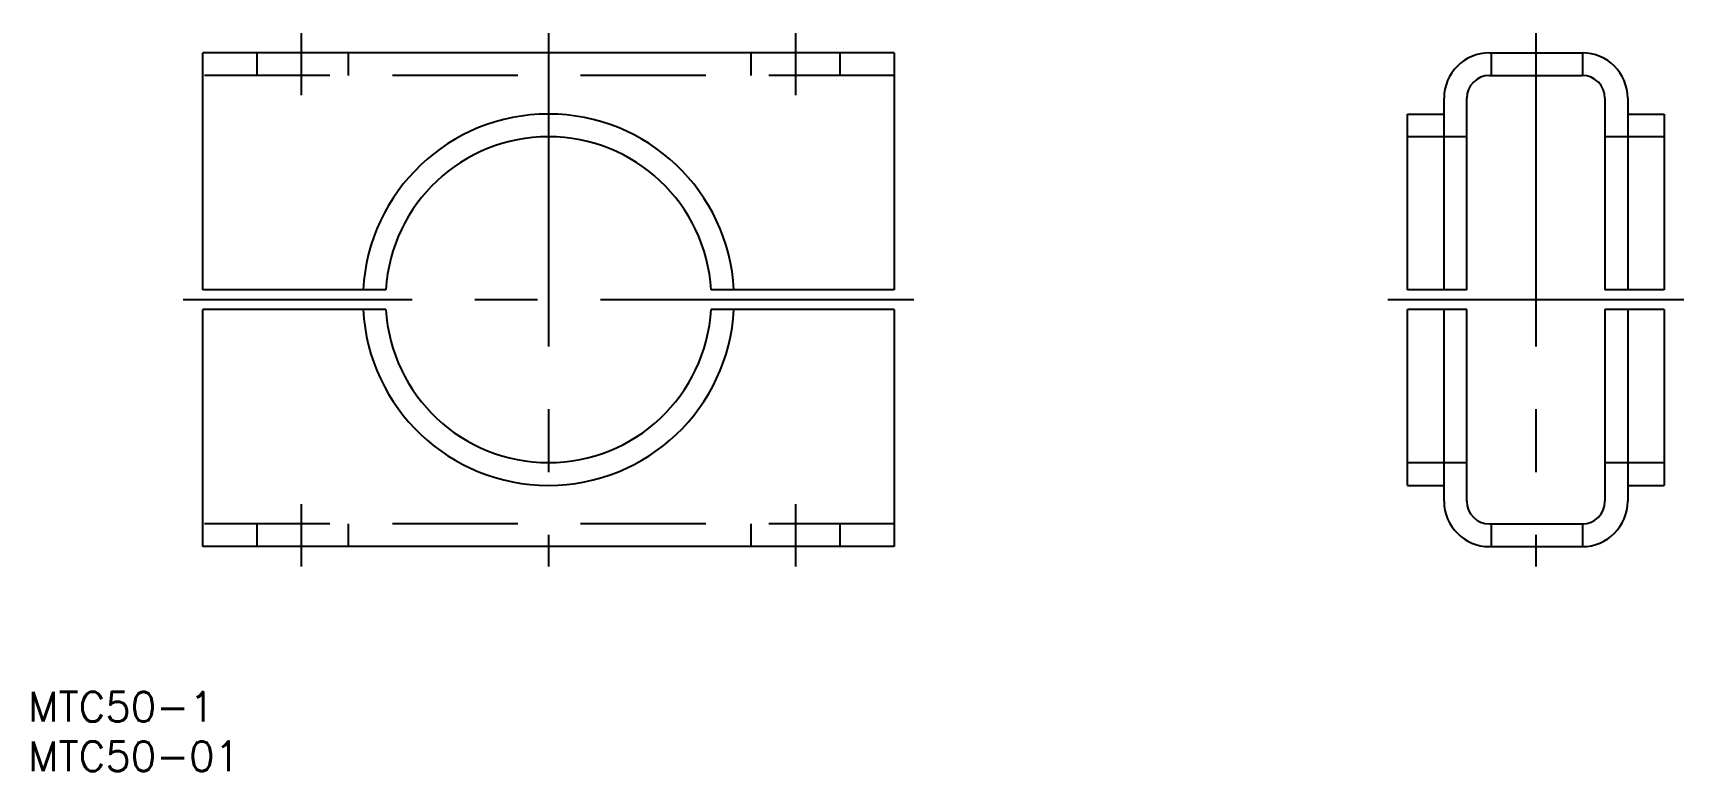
# Model space of a CAD drawing. Extents: x -52 to 115, y -48 to 27.
import ezdxf

# ---------------------------------------------------------------- set-up
doc = ezdxf.new("R2010")
doc.units = 0
doc.linetypes.add('CENTER', pattern=[50.8, 31.75, -6.35, 6.35, -6.35])
doc.linetypes.add('DASHED', pattern=[19.05, 12.7, -6.35])
doc.layers.get('0').update_dxf_attribs({"linetype": 'CONTINUOUS'})
doc.layers.add('CENTER', color=1, linetype='CENTER')
doc.styles.get("Standard").update_dxf_attribs({"font": 'txt.shx', "height": 3, "bigfont": 'bigfont.shx'})

msp = doc.modelspace()

# ---------------------------------------------------------------- linework, layer by layer
at = {"color": 7, "linetype": 'CONTINUOUS'}
for p, q in [((35, 25), (-35, 25)), ((-35, 1), (-35, 25)), ((35, 25), (35, 1)), ((95.3, 25), (104.7, 25)), ((95.3, 22.7), (104.7, 22.7)), ((90.7, 1), (90.7, 20.4)), ((93, 1), (93, 20.4)), ((107, 20.4), (107, 1)), ((109.3, 20.4), (109.3, 1)), ((87, 1), (87, 18.8)), ((87, 18.8), (90.7, 18.8)), ((109.3, 18.8), (113, 18.8)), ((113, 18.8), (113, 1)), ((-16.47, 1), (-35, 1)), ((35, 1), (16.47, 1)), ((93, 1), (87, 1)), ((113, 1), (107, 1)), ((-16.47, -1), (-35, -1)), ((-35, -25), (-35, -1)), ((35, -1), (16.47, -1)), ((35, -1), (35, -25)), ((87, -18.8), (87, -1)), ((93, -1), (87, -1)), ((90.7, -20.4), (90.7, -1)), ((93, -20.4), (93, -1)), ((113, -1), (107, -1)), ((107, -1), (107, -20.4)), ((109.3, -1), (109.3, -20.4)), ((113, -1), (113, -18.8)), ((87, -18.8), (90.7, -18.8)), ((109.3, -18.8), (113, -18.8)), ((95.3, -22.7), (104.7, -22.7)), ((35, -25), (-35, -25)), ((95.3, -25), (104.7, -25))]:
    msp.add_line(p, q, dxfattribs=at)
at = {"color": 3, "linetype": 'DASHED'}
for p, q in [((-29.5, 22.7), (-29.5, 25)), ((-20.25, 22.7), (-20.25, 25)), ((20.5, 25), (20.5, 22.7)), ((29.5, 25), (29.5, 22.7)), ((95.5, 22.7), (95.5, 25)), ((104.75, 22.7), (104.75, 25)), ((35, 22.7), (-35, 22.7)), ((93, 16.5), (87, 16.5)), ((113, 16.5), (107, 16.5)), ((87, -16.5), (93, -16.5)), ((107, -16.5), (113, -16.5)), ((35, -22.7), (-35, -22.7)), ((-29.5, -25), (-29.5, -22.7)), ((-20.25, -25), (-20.25, -22.7)), ((20.5, -22.7), (20.5, -25)), ((29.5, -22.7), (29.5, -25)), ((95.5, -25), (95.5, -22.7)), ((104.75, -25), (104.75, -22.7))]:
    msp.add_line(p, q, dxfattribs=at)
at = {"color": 7, "linetype": 'CONTINUOUS'}
for centre, radius, start, end in [((95.3, 20.4), 4.6, 90, 180), ((104.7, 20.4), 4.6, 0, 90), ((95.3, 20.4), 2.3, 90, 180), ((104.7, 20.4), 2.3, 0, 90), ((0, 0), 18.8, 3.0491, 176.9509), ((0, 0), 16.5, 3.4746, 176.5254), ((0, 0), 18.8, 183.0491, 356.9509), ((0, 0), 16.5, 183.4746, 356.5254), ((95.3, -20.4), 4.6, 180, 270), ((95.3, -20.4), 2.3, 180, 270), ((104.7, -20.4), 4.6, 270, 360), ((104.7, -20.4), 2.3, 270, 360)]:
    msp.add_arc(centre, radius, start, end, dxfattribs=at)
at = {"layer": 'CENTER', "color": 1, "linetype": 'CENTER'}
for p, q in [((-25, 20.7), (-25, 27)), ((0, 27), (0, -27)), ((25, 27), (25, 20.7)), ((100, 27), (100, -27)), ((37, 0), (-37, 0)), ((115, 0), (85, 0)), ((-25, -27), (-25, -20.7)), ((25, -20.7), (25, -27))]:
    msp.add_line(p, q, dxfattribs=at)

# ---------------------------------------------------------------- texts
at = {"color": 7, "linetype": 'CONTINUOUS'}
for s, p in [('MTC50-1', (-52.72, -42.72)), ('MTC50-01', (-52.72, -47.72))]:
    msp.add_text(s, height=3, dxfattribs=at).set_placement(p)

doc.saveas('drawing.dxf')
